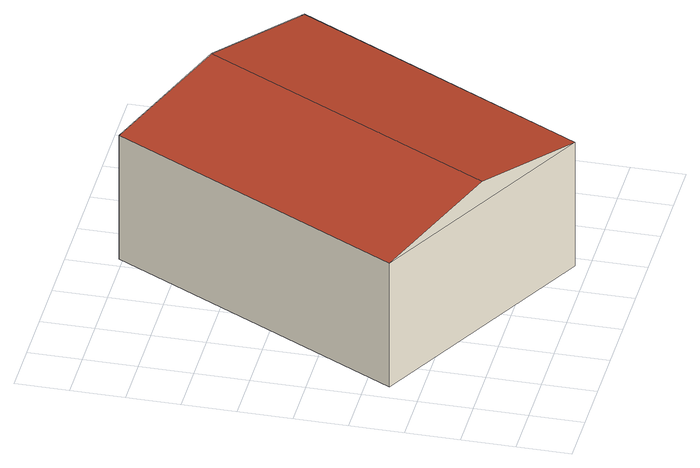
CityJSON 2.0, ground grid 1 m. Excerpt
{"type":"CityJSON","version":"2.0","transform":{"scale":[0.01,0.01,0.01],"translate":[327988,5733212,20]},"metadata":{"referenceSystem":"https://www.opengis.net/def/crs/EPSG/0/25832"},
"CityObjects":{
"building1":{"type":"Building","attributes":{"Geometrietyp2DReferenz":"3000","Gemeindeschluessel":"05170012","function":"31001_1313","roofType":"3100","measuredHeight":3.05},"address":[{"country":"Germany","locality":"Hamminkeln","thoroughfareNumber":"15a","thoroughfareName":"Alte Poststraße"}],"geometry":[{"type":"Solid","lod":"2","boundaries":[[[[0,1,2,3]],[[4,5,1,0]],[[6,7,5,4]],[[3,2,7,6]],[[0,8,4]],[[6,9,3]],[[3,9,8,0]],[[4,8,9,6]],[[1,5,7,2]]]],"semantics":{"surfaces":[{"type":"WallSurface"},{"type":"RoofSurface"},{"type":"GroundSurface"}],"values":[[0,0,0,0,0,0,1,1,2]]}}]}
},
"vertices":[
[478,26,358],[478,26,98],[766,576,98],[766,576,358],[35,258,358],[35,258,98],[323,808,358],[323,808,98],[257,142,403],[544,692,403]
]}
